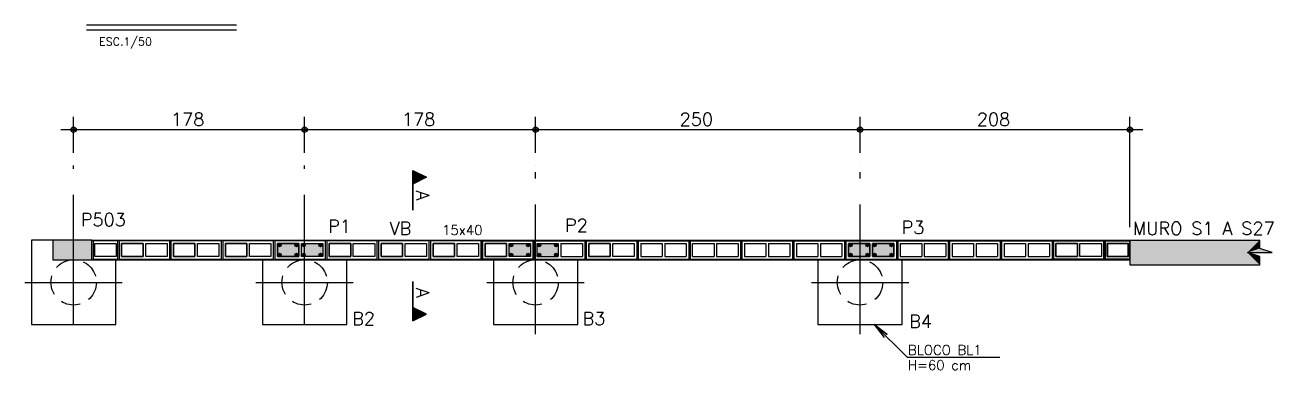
# Model space of a CAD drawing. Extents: x -1.9 to 86, y -1.2 to 61.3.
# Drawn here: x 33.47 to 52.7, y 39.8 to 45.12 of the extents above; entities that cross this region are included whole.
import ezdxf

# ---------------------------------------------------------------- set-up
doc = ezdxf.new("R2010")
doc.units = 0
doc.header["$MEASUREMENT"] = 0
doc.linetypes.add('ESTILO_TQS_0001', pattern=[0.45, 0.3, -0.15])
doc.linetypes.add('ESTILO_TQS_0004', pattern=[3.3, 2, -0.4, 0.05, -0.4, 0.05, -0.4])
for name, color, linetype in [('PENA_01', 1, 'CONTINUOUS'), ('PENA_02', 2, 'CONTINUOUS'), ('PENA_03', 3, 'CONTINUOUS'), ('PENA_04', 4, 'CONTINUOUS'), ('PENA_05', 5, 'CONTINUOUS'), ('PENA_10', 253, 'CONTINUOUS')]:
    doc.layers.add(name, color=color, linetype=linetype)
doc.styles.get("Standard").update_dxf_attribs({"font": 'ROMANS.SHX'})

msp = doc.modelspace()

# ---------------------------------------------------------------- linework, layer by layer
at = {"layer": 'PENA_01', "linetype": 'Continuous'}
for p, q in [((34.415, 45.115), (36.725, 45.115)), ((34.217, 43.146), (34.217, 43.701)), ((37.777, 43.146), (37.777, 43.701)), ((37.777, 43.146), (37.777, 43.701)), ((41.337, 43.146), (41.337, 43.701)), ((41.337, 43.146), (41.337, 43.701)), ((46.337, 43.146), (46.337, 43.701)), ((46.337, 43.146), (46.337, 43.701)), ((50.497, 41.996), (50.497, 43.701)), ((34.017, 43.501), (37.977, 43.501)), ((37.577, 43.501), (41.537, 43.501)), ((41.137, 43.501), (46.537, 43.501)), ((46.137, 43.501), (50.697, 43.501))]:
    msp.add_line(p, q, dxfattribs=at)
at = {"layer": 'PENA_01', "linetype": 'ESTILO_TQS_0004'}
for p, q in [((34.217, 40.496), (34.217, 42.946)), ((37.777, 40.496), (37.777, 42.946)), ((41.337, 40.346), (41.337, 42.946)), ((46.337, 40.346), (46.337, 42.946)), ((33.467, 41.146), (34.967, 41.146)), ((37.027, 41.146), (38.527, 41.146)), ((40.587, 41.146), (42.087, 41.146)), ((45.587, 41.146), (47.087, 41.146))]:
    msp.add_line(p, q, dxfattribs=at)
at = {"layer": 'PENA_01', "linetype": 'ESTILO_TQS_0001'}
for centre in [(34.217, 41.146), (37.777, 41.146), (41.337, 41.146), (46.337, 41.146)]:
    msp.add_circle(centre, 0.35, dxfattribs=at)
at = {"layer": 'PENA_02', "linetype": 'Continuous'}
for centre, radius in [((34.217, 43.501), 0.04), ((34.217, 43.501), 0.02), ((37.777, 43.501), 0.04), ((37.777, 43.501), 0.04), ((37.777, 43.501), 0.02), ((37.777, 43.501), 0.02), ((41.337, 43.501), 0.04), ((41.337, 43.501), 0.04), ((41.337, 43.501), 0.02), ((41.337, 43.501), 0.02), ((46.337, 43.501), 0.04), ((46.337, 43.501), 0.04), ((46.337, 43.501), 0.02), ((46.337, 43.501), 0.02), ((50.497, 43.501), 0.04), ((50.497, 43.501), 0.02)]:
    msp.add_circle(centre, radius, dxfattribs=at)
at = {"layer": 'PENA_03', "linetype": 'Continuous'}
for p, q in [((34.415, 45.04), (36.725, 45.04)), ((34.217, 42.946), (34.217, 42.946)), ((37.777, 42.946), (37.777, 42.946)), ((37.777, 42.946), (37.777, 42.946)), ((41.337, 42.946), (41.337, 42.946)), ((41.337, 42.946), (41.337, 42.946)), ((46.337, 42.946), (46.337, 42.946)), ((46.337, 42.946), (46.337, 42.946)), ((33.897, 41.796), (33.567, 41.796)), ((34.497, 41.796), (52.497, 41.796)), ((41.317, 41.786), (41.317, 41.506)), ((41.317, 41.786), (42.097, 41.786)), ((41.317, 41.786), (41.317, 41.506)), ((41.357, 41.746), (41.357, 41.546)), ((41.357, 41.746), (41.687, 41.746)), ((41.357, 41.746), (41.357, 41.546)), ((41.687, 41.746), (41.687, 41.546)), ((41.727, 41.746), (41.727, 41.546)), ((41.727, 41.746), (42.057, 41.746)), ((42.057, 41.746), (42.057, 41.546)), ((42.097, 41.786), (42.097, 41.506)), ((42.117, 41.786), (42.117, 41.506)), ((42.117, 41.786), (42.897, 41.786)), ((42.897, 41.786), (42.897, 41.506)), ((42.917, 41.786), (42.917, 41.506)), ((42.917, 41.786), (43.697, 41.786)), ((42.957, 41.746), (42.957, 41.546)), ((42.957, 41.746), (43.287, 41.746)), ((43.287, 41.746), (43.287, 41.546)), ((43.327, 41.746), (43.327, 41.546)), ((43.327, 41.746), (43.657, 41.746)), ((43.657, 41.746), (43.657, 41.546)), ((43.697, 41.786), (43.697, 41.506)), ((43.717, 41.786), (43.717, 41.506)), ((43.717, 41.786), (44.497, 41.786)), ((43.757, 41.746), (44.087, 41.746)), ((43.757, 41.546), (43.757, 41.746)), ((44.087, 41.746), (44.087, 41.546)), ((44.127, 41.746), (44.127, 41.546)), ((44.127, 41.746), (44.457, 41.746)), ((44.457, 41.746), (44.457, 41.546)), ((44.497, 41.786), (44.497, 41.506)), ((44.517, 41.786), (44.517, 41.506)), ((44.517, 41.786), (45.297, 41.786)), ((44.557, 41.746), (44.557, 41.546)), ((44.557, 41.746), (44.887, 41.746)), ((44.887, 41.746), (44.887, 41.546)), ((44.927, 41.746), (44.927, 41.546)), ((44.927, 41.746), (45.257, 41.746)), ((45.257, 41.746), (45.257, 41.546)), ((45.297, 41.786), (45.297, 41.506)), ((45.317, 41.786), (45.317, 41.506)), ((45.317, 41.786), (46.097, 41.786)), ((45.317, 41.786), (45.317, 41.506)), ((45.317, 41.786), (46.097, 41.786)), ((45.357, 41.746), (45.357, 41.546)), ((45.357, 41.746), (45.687, 41.746)), ((45.357, 41.746), (45.357, 41.546)), ((45.357, 41.746), (45.687, 41.746)), ((45.687, 41.746), (45.687, 41.546)), ((45.687, 41.746), (45.687, 41.546)), ((45.727, 41.746), (45.727, 41.546)), ((45.727, 41.746), (46.057, 41.746)), ((45.727, 41.746), (45.727, 41.546)), ((45.727, 41.746), (46.057, 41.746)), ((46.057, 41.746), (46.057, 41.546)), ((46.057, 41.746), (46.057, 41.546)), ((46.097, 41.786), (46.097, 41.506)), ((46.097, 41.786), (46.097, 41.506)), ((46.117, 41.786), (46.117, 41.506)), ((46.117, 41.786), (46.897, 41.786)), ((46.157, 41.746), (46.157, 41.546)), ((46.157, 41.746), (46.487, 41.746)), ((46.487, 41.746), (46.487, 41.546)), ((46.527, 41.546), (46.527, 41.746)), ((46.527, 41.746), (46.857, 41.746)), ((46.857, 41.546), (46.857, 41.746)), ((46.897, 41.786), (46.897, 41.506)), ((46.917, 41.786), (46.917, 41.506)), ((46.917, 41.786), (47.697, 41.786)), ((46.957, 41.746), (46.957, 41.546)), ((46.957, 41.746), (47.287, 41.746)), ((46.957, 41.746), (46.957, 41.546)), ((46.957, 41.746), (47.287, 41.746)), ((47.287, 41.746), (47.287, 41.546)), ((47.287, 41.746), (47.287, 41.546)), ((47.327, 41.746), (47.327, 41.546)), ((47.327, 41.746), (47.657, 41.746)), ((47.657, 41.746), (47.657, 41.546)), ((47.697, 41.786), (47.697, 41.506)), ((47.717, 41.786), (47.717, 41.506)), ((47.717, 41.786), (48.497, 41.786)), ((47.757, 41.746), (47.757, 41.546)), ((47.757, 41.746), (48.087, 41.746)), ((48.087, 41.746), (48.087, 41.546)), ((48.127, 41.746), (48.127, 41.546)), ((48.127, 41.746), (48.457, 41.746)), ((48.457, 41.746), (48.457, 41.546)), ((48.497, 41.786), (48.497, 41.506)), ((48.517, 41.786), (48.517, 41.506)), ((48.517, 41.786), (49.297, 41.786)), ((48.557, 41.746), (48.557, 41.546)), ((48.557, 41.746), (48.887, 41.746)), ((48.887, 41.746), (48.887, 41.546)), ((48.927, 41.746), (48.927, 41.546)), ((48.927, 41.746), (49.257, 41.746)), ((49.257, 41.746), (49.257, 41.546)), ((49.297, 41.786), (49.297, 41.506)), ((50.497, 41.796), (50.497, 41.416)), ((50.497, 41.796), (50.497, 41.796)), ((34.497, 41.496), (50.497, 41.496)), ((41.317, 41.506), (42.097, 41.506)), ((41.357, 41.546), (41.687, 41.546)), ((41.727, 41.546), (42.057, 41.546)), ((42.117, 41.506), (42.897, 41.506)), ((42.917, 41.506), (43.697, 41.506)), ((42.957, 41.546), (43.287, 41.546)), ((43.327, 41.546), (43.657, 41.546)), ((43.717, 41.506), (44.497, 41.506)), ((43.757, 41.546), (44.087, 41.546)), ((44.127, 41.546), (44.457, 41.546)), ((44.517, 41.506), (45.297, 41.506)), ((44.557, 41.546), (44.887, 41.546)), ((44.927, 41.546), (45.257, 41.546)), ((45.317, 41.506), (46.097, 41.506)), ((45.317, 41.506), (46.097, 41.506)), ((45.357, 41.546), (45.687, 41.546)), ((45.357, 41.546), (45.687, 41.546)), ((45.727, 41.546), (46.057, 41.546)), ((45.727, 41.546), (46.057, 41.546)), ((46.117, 41.506), (46.897, 41.506)), ((46.157, 41.546), (46.487, 41.546)), ((46.157, 41.546), (46.487, 41.546)), ((46.527, 41.546), (46.857, 41.546)), ((46.527, 41.546), (46.857, 41.546)), ((46.917, 41.506), (47.697, 41.506)), ((46.957, 41.546), (47.287, 41.546)), ((46.957, 41.546), (47.287, 41.546)), ((47.327, 41.546), (47.657, 41.546)), ((47.717, 41.506), (48.497, 41.506)), ((47.757, 41.546), (48.087, 41.546)), ((48.127, 41.546), (48.457, 41.546)), ((48.517, 41.506), (49.297, 41.506)), ((48.557, 41.546), (48.887, 41.546)), ((48.927, 41.546), (49.257, 41.546)), ((50.497, 41.416), (52.497, 41.416))]:
    msp.add_line(p, q, dxfattribs=at)
for points in [[(33.567, 41.796), (33.567, 40.496), (34.867, 40.496), (34.867, 41.496)], [(34.497, 41.496), (34.497, 41.796), (33.897, 41.796), (33.897, 41.496), (34.497, 41.496)], [(34.897, 41.786), (34.517, 41.786), (34.517, 41.506), (34.897, 41.506), (34.897, 41.786)], [(34.542, 41.546), (34.542, 41.746), (34.872, 41.746), (34.872, 41.546), (34.542, 41.546)], [(35.697, 41.786), (34.917, 41.786), (34.917, 41.506), (35.697, 41.506), (35.697, 41.786)], [(35.287, 41.546), (35.287, 41.746), (34.957, 41.746), (34.957, 41.546), (35.287, 41.546)], [(34.957, 41.746), (35.287, 41.746), (35.287, 41.546), (34.957, 41.546), (34.957, 41.746)], [(35.327, 41.546), (35.327, 41.746), (35.657, 41.746), (35.657, 41.546), (35.327, 41.546)], [(35.327, 41.546), (35.327, 41.746), (35.657, 41.746), (35.657, 41.546), (35.327, 41.546)], [(36.497, 41.786), (35.717, 41.786), (35.717, 41.506), (36.497, 41.506), (36.497, 41.786)], [(36.087, 41.546), (36.087, 41.746), (35.757, 41.746), (35.757, 41.546), (36.087, 41.546)], [(35.757, 41.746), (36.087, 41.746), (36.087, 41.546), (35.757, 41.546), (35.757, 41.746)], [(36.127, 41.546), (36.127, 41.746), (36.457, 41.746), (36.457, 41.546), (36.127, 41.546)], [(36.127, 41.546), (36.127, 41.746), (36.457, 41.746), (36.457, 41.546), (36.127, 41.546)], [(37.297, 41.786), (36.517, 41.786), (36.517, 41.506), (37.297, 41.506), (37.297, 41.786)], [(36.887, 41.546), (36.887, 41.746), (36.557, 41.746), (36.557, 41.546), (36.887, 41.546)], [(36.557, 41.746), (36.887, 41.746), (36.887, 41.546), (36.557, 41.546), (36.557, 41.746)], [(36.927, 41.546), (36.927, 41.746), (37.257, 41.746), (37.257, 41.546), (36.927, 41.546)], [(36.927, 41.546), (36.927, 41.746), (37.257, 41.746), (37.257, 41.546), (36.927, 41.546)], [(38.097, 41.786), (37.317, 41.786), (37.317, 41.506), (38.097, 41.506), (38.097, 41.786)], [(37.687, 41.546), (37.687, 41.746), (37.357, 41.746), (37.357, 41.546), (37.687, 41.546)], [(37.357, 41.746), (37.687, 41.746), (37.687, 41.546), (37.357, 41.546), (37.357, 41.746)], [(37.727, 41.546), (37.727, 41.746), (38.057, 41.746), (38.057, 41.546), (37.727, 41.546)], [(37.727, 41.546), (37.727, 41.746), (38.057, 41.746), (38.057, 41.546), (37.727, 41.546)], [(38.897, 41.786), (38.117, 41.786), (38.117, 41.506), (38.897, 41.506), (38.897, 41.786)], [(38.487, 41.546), (38.487, 41.746), (38.157, 41.746), (38.157, 41.546), (38.487, 41.546)], [(38.157, 41.746), (38.487, 41.746), (38.487, 41.546), (38.157, 41.546), (38.157, 41.746)], [(38.527, 41.546), (38.527, 41.746), (38.857, 41.746), (38.857, 41.546), (38.527, 41.546)], [(38.527, 41.546), (38.527, 41.746), (38.857, 41.746), (38.857, 41.546), (38.527, 41.546)], [(39.697, 41.786), (38.917, 41.786), (38.917, 41.506), (39.697, 41.506), (39.697, 41.786)], [(39.287, 41.546), (39.287, 41.746), (38.957, 41.746), (38.957, 41.546), (39.287, 41.546)], [(38.957, 41.746), (39.287, 41.746), (39.287, 41.546), (38.957, 41.546), (38.957, 41.746)], [(39.327, 41.546), (39.327, 41.746), (39.657, 41.746), (39.657, 41.546), (39.327, 41.546)], [(39.327, 41.546), (39.327, 41.746), (39.657, 41.746), (39.657, 41.546), (39.327, 41.546)], [(40.497, 41.786), (39.717, 41.786), (39.717, 41.506), (40.497, 41.506), (40.497, 41.786)], [(40.087, 41.546), (40.087, 41.746), (39.757, 41.746), (39.757, 41.546), (40.087, 41.546)], [(39.757, 41.746), (40.087, 41.746), (40.087, 41.546), (39.757, 41.546), (39.757, 41.746)], [(40.127, 41.546), (40.127, 41.746), (40.457, 41.746), (40.457, 41.546), (40.127, 41.546)], [(40.127, 41.546), (40.127, 41.746), (40.457, 41.746), (40.457, 41.546), (40.127, 41.546)], [(41.297, 41.786), (40.517, 41.786), (40.517, 41.506), (41.297, 41.506), (41.297, 41.786)], [(40.517, 41.786), (41.297, 41.786), (41.297, 41.506), (40.517, 41.506), (40.517, 41.786)], [(40.887, 41.546), (40.887, 41.746), (40.557, 41.746), (40.557, 41.546), (40.887, 41.546)], [(40.557, 41.746), (40.887, 41.746), (40.887, 41.546), (40.557, 41.546), (40.557, 41.746)], [(40.927, 41.546), (40.927, 41.746), (41.257, 41.746), (41.257, 41.546), (40.927, 41.546)], [(40.927, 41.546), (40.927, 41.746), (41.257, 41.746), (41.257, 41.546), (40.927, 41.546)], [(42.487, 41.546), (42.487, 41.746), (42.157, 41.746), (42.157, 41.546), (42.487, 41.546)], [(42.157, 41.746), (42.487, 41.746), (42.487, 41.546), (42.157, 41.546), (42.157, 41.746)], [(42.527, 41.546), (42.527, 41.746), (42.857, 41.746), (42.857, 41.546), (42.527, 41.546)], [(46.487, 41.546), (46.487, 41.746), (46.157, 41.746), (46.157, 41.546), (46.487, 41.546)], [(46.157, 41.746), (46.487, 41.746), (46.487, 41.546), (46.157, 41.546), (46.157, 41.746)], [(46.527, 41.546), (46.527, 41.746), (46.857, 41.746), (46.857, 41.546), (46.527, 41.546)], [(46.857, 41.746), (46.527, 41.746), (46.527, 41.546), (46.857, 41.546), (46.857, 41.746)], [(50.097, 41.786), (49.317, 41.786), (49.317, 41.506), (50.097, 41.506), (50.097, 41.786)], [(49.317, 41.786), (50.097, 41.786), (50.097, 41.506), (49.317, 41.506), (49.317, 41.786)], [(49.687, 41.546), (49.687, 41.746), (49.357, 41.746), (49.357, 41.546), (49.687, 41.546)], [(49.357, 41.746), (49.687, 41.746), (49.687, 41.546), (49.357, 41.546), (49.357, 41.746)], [(49.727, 41.546), (49.727, 41.746), (50.057, 41.746), (50.057, 41.546), (49.727, 41.546)], [(49.727, 41.546), (49.727, 41.746), (50.057, 41.746), (50.057, 41.546), (49.727, 41.546)], [(50.497, 41.786), (50.117, 41.786), (50.117, 41.506), (50.497, 41.506), (50.497, 41.786)], [(50.117, 41.786), (50.497, 41.786), (50.497, 41.506), (50.117, 41.506), (50.117, 41.786)], [(50.472, 41.546), (50.472, 41.746), (50.142, 41.746), (50.142, 41.546), (50.472, 41.546)], [(50.157, 41.746), (50.487, 41.746), (50.487, 41.546), (50.157, 41.546), (50.157, 41.746)], [(52.497, 41.416), (52.497, 41.543), (52.307, 41.606), (52.687, 41.606), (52.497, 41.67), (52.497, 41.796)], [(37.127, 41.496), (37.127, 40.496), (38.427, 40.496), (38.427, 41.496)], [(40.687, 41.496), (40.687, 40.496), (41.987, 40.496), (41.987, 41.496)], [(45.687, 41.496), (45.687, 40.496), (46.987, 40.496), (46.987, 41.496)], [(48.491, 39.99), (47.068, 39.99), (46.555, 40.496), (46.754, 40.345), (46.555, 40.496), (46.709, 40.299)]]:
    msp.add_lwpolyline(points, dxfattribs=at)
for centre in [(37.392, 41.721), (37.652, 41.721), (37.762, 41.721), (38.022, 41.721), (40.962, 41.721), (41.222, 41.721), (41.392, 41.721), (41.652, 41.721), (46.192, 41.721), (46.452, 41.721), (46.562, 41.721), (46.822, 41.721), (37.392, 41.571), (37.652, 41.571), (37.762, 41.571), (38.022, 41.571), (40.962, 41.571), (41.222, 41.571), (41.392, 41.571), (41.652, 41.571), (46.192, 41.571), (46.452, 41.571), (46.562, 41.571), (46.822, 41.571)]:
    msp.add_circle(centre, 0.025, dxfattribs=at)
for points in [[(37.417, 41.721), (37.379, 41.743), (37.368, 41.73)], [(37.417, 41.721), (37.396, 41.746), (37.379, 41.743)], [(37.417, 41.721), (37.411, 41.737), (37.396, 41.746)], [(37.677, 41.721), (37.639, 41.743), (37.628, 41.73)], [(37.677, 41.721), (37.656, 41.746), (37.639, 41.743)], [(37.677, 41.721), (37.671, 41.737), (37.656, 41.746)], [(37.787, 41.721), (37.749, 41.743), (37.738, 41.73)], [(37.787, 41.721), (37.766, 41.746), (37.749, 41.743)], [(37.787, 41.721), (37.781, 41.737), (37.766, 41.746)], [(38.047, 41.721), (38.009, 41.743), (37.998, 41.73)], [(38.047, 41.721), (38.026, 41.746), (38.009, 41.743)], [(38.047, 41.721), (38.041, 41.737), (38.026, 41.746)], [(40.987, 41.721), (40.949, 41.743), (40.938, 41.73)], [(40.987, 41.721), (40.966, 41.746), (40.949, 41.743)], [(40.987, 41.721), (40.981, 41.737), (40.966, 41.746)], [(41.247, 41.721), (41.209, 41.743), (41.198, 41.73)], [(41.247, 41.721), (41.226, 41.746), (41.209, 41.743)], [(41.247, 41.721), (41.241, 41.737), (41.226, 41.746)], [(41.417, 41.721), (41.379, 41.743), (41.368, 41.73)], [(41.417, 41.721), (41.396, 41.746), (41.379, 41.743)], [(41.417, 41.721), (41.411, 41.737), (41.396, 41.746)], [(41.677, 41.721), (41.639, 41.743), (41.628, 41.73)], [(41.677, 41.721), (41.656, 41.746), (41.639, 41.743)], [(41.677, 41.721), (41.671, 41.737), (41.656, 41.746)], [(46.217, 41.721), (46.179, 41.743), (46.168, 41.73)], [(46.217, 41.721), (46.196, 41.746), (46.179, 41.743)], [(46.217, 41.721), (46.211, 41.737), (46.196, 41.746)], [(46.477, 41.721), (46.439, 41.743), (46.428, 41.73)], [(46.477, 41.721), (46.456, 41.746), (46.439, 41.743)], [(46.477, 41.721), (46.471, 41.737), (46.456, 41.746)], [(46.587, 41.721), (46.549, 41.743), (46.538, 41.73)], [(46.587, 41.721), (46.566, 41.746), (46.549, 41.743)], [(46.587, 41.721), (46.581, 41.737), (46.566, 41.746)], [(46.847, 41.721), (46.809, 41.743), (46.798, 41.73)], [(46.847, 41.721), (46.826, 41.746), (46.809, 41.743)], [(46.847, 41.721), (46.841, 41.737), (46.826, 41.746)], [(37.417, 41.721), (37.368, 41.73), (37.368, 41.713)], [(37.417, 41.721), (37.368, 41.713), (37.379, 41.7)], [(37.417, 41.571), (37.379, 41.593), (37.368, 41.58)], [(37.417, 41.571), (37.368, 41.58), (37.368, 41.563)], [(37.417, 41.571), (37.368, 41.563), (37.379, 41.55)], [(37.417, 41.721), (37.379, 41.7), (37.396, 41.697)], [(37.417, 41.571), (37.396, 41.596), (37.379, 41.593)], [(37.417, 41.571), (37.379, 41.55), (37.396, 41.547)], [(37.417, 41.721), (37.396, 41.697), (37.411, 41.705)], [(37.417, 41.571), (37.411, 41.587), (37.396, 41.596)], [(37.417, 41.571), (37.396, 41.547), (37.411, 41.555)], [(37.417, 41.721), (37.411, 41.705), (37.417, 41.721)], [(37.417, 41.571), (37.411, 41.555), (37.417, 41.571)], [(37.677, 41.721), (37.628, 41.73), (37.628, 41.713)], [(37.677, 41.721), (37.628, 41.713), (37.639, 41.7)], [(37.677, 41.571), (37.639, 41.593), (37.628, 41.58)], [(37.677, 41.571), (37.628, 41.58), (37.628, 41.563)], [(37.677, 41.571), (37.628, 41.563), (37.639, 41.55)], [(37.677, 41.721), (37.639, 41.7), (37.656, 41.697)], [(37.677, 41.571), (37.656, 41.596), (37.639, 41.593)], [(37.677, 41.571), (37.639, 41.55), (37.656, 41.547)], [(37.677, 41.721), (37.656, 41.697), (37.671, 41.705)], [(37.677, 41.571), (37.671, 41.587), (37.656, 41.596)], [(37.677, 41.571), (37.656, 41.547), (37.671, 41.555)], [(37.677, 41.721), (37.671, 41.705), (37.677, 41.721)], [(37.677, 41.571), (37.671, 41.555), (37.677, 41.571)], [(37.787, 41.721), (37.738, 41.73), (37.738, 41.713)], [(37.787, 41.721), (37.738, 41.713), (37.749, 41.7)], [(37.787, 41.571), (37.749, 41.593), (37.738, 41.58)], [(37.787, 41.571), (37.738, 41.58), (37.738, 41.563)], [(37.787, 41.571), (37.738, 41.563), (37.749, 41.55)], [(37.787, 41.721), (37.749, 41.7), (37.766, 41.697)], [(37.787, 41.571), (37.766, 41.596), (37.749, 41.593)], [(37.787, 41.571), (37.749, 41.55), (37.766, 41.547)], [(37.787, 41.721), (37.766, 41.697), (37.781, 41.705)], [(37.787, 41.571), (37.781, 41.587), (37.766, 41.596)], [(37.787, 41.571), (37.766, 41.547), (37.781, 41.555)], [(37.787, 41.721), (37.781, 41.705), (37.787, 41.721)], [(37.787, 41.571), (37.781, 41.555), (37.787, 41.571)], [(38.047, 41.721), (37.998, 41.73), (37.998, 41.713)], [(38.047, 41.721), (37.998, 41.713), (38.009, 41.7)], [(38.047, 41.571), (38.009, 41.593), (37.998, 41.58)], [(38.047, 41.571), (37.998, 41.58), (37.998, 41.563)], [(38.047, 41.571), (37.998, 41.563), (38.009, 41.55)], [(38.047, 41.721), (38.009, 41.7), (38.026, 41.697)], [(38.047, 41.571), (38.026, 41.596), (38.009, 41.593)], [(38.047, 41.571), (38.009, 41.55), (38.026, 41.547)], [(38.047, 41.721), (38.026, 41.697), (38.041, 41.705)], [(38.047, 41.571), (38.041, 41.587), (38.026, 41.596)], [(38.047, 41.571), (38.026, 41.547), (38.041, 41.555)], [(38.047, 41.721), (38.041, 41.705), (38.047, 41.721)], [(38.047, 41.571), (38.041, 41.555), (38.047, 41.571)], [(40.987, 41.721), (40.938, 41.73), (40.938, 41.713)], [(40.987, 41.721), (40.938, 41.713), (40.949, 41.7)], [(40.987, 41.571), (40.949, 41.593), (40.938, 41.58)], [(40.987, 41.571), (40.938, 41.58), (40.938, 41.563)], [(40.987, 41.571), (40.938, 41.563), (40.949, 41.55)], [(40.987, 41.721), (40.949, 41.7), (40.966, 41.697)], [(40.987, 41.571), (40.966, 41.596), (40.949, 41.593)], [(40.987, 41.571), (40.949, 41.55), (40.966, 41.547)], [(40.987, 41.721), (40.966, 41.697), (40.981, 41.705)], [(40.987, 41.571), (40.981, 41.587), (40.966, 41.596)], [(40.987, 41.571), (40.966, 41.547), (40.981, 41.555)], [(40.987, 41.721), (40.981, 41.705), (40.987, 41.721)], [(40.987, 41.571), (40.981, 41.555), (40.987, 41.571)], [(41.247, 41.721), (41.198, 41.73), (41.198, 41.713)], [(41.247, 41.721), (41.198, 41.713), (41.209, 41.7)], [(41.247, 41.571), (41.209, 41.593), (41.198, 41.58)], [(41.247, 41.571), (41.198, 41.58), (41.198, 41.563)], [(41.247, 41.571), (41.198, 41.563), (41.209, 41.55)], [(41.247, 41.721), (41.209, 41.7), (41.226, 41.697)], [(41.247, 41.571), (41.226, 41.596), (41.209, 41.593)], [(41.247, 41.571), (41.209, 41.55), (41.226, 41.547)], [(41.247, 41.721), (41.226, 41.697), (41.241, 41.705)], [(41.247, 41.571), (41.241, 41.587), (41.226, 41.596)], [(41.247, 41.571), (41.226, 41.547), (41.241, 41.555)], [(41.247, 41.721), (41.241, 41.705), (41.247, 41.721)], [(41.247, 41.571), (41.241, 41.555), (41.247, 41.571)], [(41.417, 41.721), (41.368, 41.73), (41.368, 41.713)], [(41.417, 41.721), (41.368, 41.713), (41.379, 41.7)], [(41.417, 41.571), (41.379, 41.593), (41.368, 41.58)], [(41.417, 41.571), (41.368, 41.58), (41.368, 41.563)], [(41.417, 41.571), (41.368, 41.563), (41.379, 41.55)], [(41.417, 41.721), (41.379, 41.7), (41.396, 41.697)], [(41.417, 41.571), (41.396, 41.596), (41.379, 41.593)], [(41.417, 41.571), (41.379, 41.55), (41.396, 41.547)], [(41.417, 41.721), (41.396, 41.697), (41.411, 41.705)], [(41.417, 41.571), (41.411, 41.587), (41.396, 41.596)], [(41.417, 41.571), (41.396, 41.547), (41.411, 41.555)], [(41.417, 41.721), (41.411, 41.705), (41.417, 41.721)], [(41.417, 41.571), (41.411, 41.555), (41.417, 41.571)], [(41.677, 41.721), (41.628, 41.73), (41.628, 41.713)], [(41.677, 41.721), (41.628, 41.713), (41.639, 41.7)], [(41.677, 41.571), (41.639, 41.593), (41.628, 41.58)], [(41.677, 41.571), (41.628, 41.58), (41.628, 41.563)], [(41.677, 41.571), (41.628, 41.563), (41.639, 41.55)], [(41.677, 41.721), (41.639, 41.7), (41.656, 41.697)], [(41.677, 41.571), (41.656, 41.596), (41.639, 41.593)], [(41.677, 41.571), (41.639, 41.55), (41.656, 41.547)], [(41.677, 41.721), (41.656, 41.697), (41.671, 41.705)], [(41.677, 41.571), (41.671, 41.587), (41.656, 41.596)], [(41.677, 41.571), (41.656, 41.547), (41.671, 41.555)], [(41.677, 41.721), (41.671, 41.705), (41.677, 41.721)], [(41.677, 41.571), (41.671, 41.555), (41.677, 41.571)], [(46.217, 41.721), (46.168, 41.73), (46.168, 41.713)], [(46.217, 41.721), (46.168, 41.713), (46.179, 41.7)], [(46.217, 41.571), (46.179, 41.593), (46.168, 41.58)], [(46.217, 41.571), (46.168, 41.58), (46.168, 41.563)], [(46.217, 41.571), (46.168, 41.563), (46.179, 41.55)], [(46.217, 41.721), (46.179, 41.7), (46.196, 41.697)], [(46.217, 41.571), (46.196, 41.596), (46.179, 41.593)], [(46.217, 41.571), (46.179, 41.55), (46.196, 41.547)], [(46.217, 41.721), (46.196, 41.697), (46.211, 41.705)], [(46.217, 41.571), (46.211, 41.587), (46.196, 41.596)], [(46.217, 41.571), (46.196, 41.547), (46.211, 41.555)], [(46.217, 41.721), (46.211, 41.705), (46.217, 41.721)], [(46.217, 41.571), (46.211, 41.555), (46.217, 41.571)], [(46.477, 41.721), (46.428, 41.73), (46.428, 41.713)], [(46.477, 41.721), (46.428, 41.713), (46.439, 41.7)], [(46.477, 41.571), (46.439, 41.593), (46.428, 41.58)], [(46.477, 41.571), (46.428, 41.58), (46.428, 41.563)], [(46.477, 41.571), (46.428, 41.563), (46.439, 41.55)], [(46.477, 41.721), (46.439, 41.7), (46.456, 41.697)], [(46.477, 41.571), (46.456, 41.596), (46.439, 41.593)], [(46.477, 41.571), (46.439, 41.55), (46.456, 41.547)], [(46.477, 41.721), (46.456, 41.697), (46.471, 41.705)], [(46.477, 41.571), (46.471, 41.587), (46.456, 41.596)], [(46.477, 41.571), (46.456, 41.547), (46.471, 41.555)], [(46.477, 41.721), (46.471, 41.705), (46.477, 41.721)], [(46.477, 41.571), (46.471, 41.555), (46.477, 41.571)], [(46.587, 41.721), (46.538, 41.73), (46.538, 41.713)], [(46.587, 41.721), (46.538, 41.713), (46.549, 41.7)], [(46.587, 41.571), (46.549, 41.593), (46.538, 41.58)], [(46.587, 41.571), (46.538, 41.58), (46.538, 41.563)], [(46.587, 41.571), (46.538, 41.563), (46.549, 41.55)], [(46.587, 41.721), (46.549, 41.7), (46.566, 41.697)], [(46.587, 41.571), (46.566, 41.596), (46.549, 41.593)], [(46.587, 41.571), (46.549, 41.55), (46.566, 41.547)], [(46.587, 41.721), (46.566, 41.697), (46.581, 41.705)], [(46.587, 41.571), (46.581, 41.587), (46.566, 41.596)], [(46.587, 41.571), (46.566, 41.547), (46.581, 41.555)], [(46.587, 41.721), (46.581, 41.705), (46.587, 41.721)], [(46.587, 41.571), (46.581, 41.555), (46.587, 41.571)], [(46.847, 41.721), (46.798, 41.73), (46.798, 41.713)], [(46.847, 41.721), (46.798, 41.713), (46.809, 41.7)], [(46.847, 41.571), (46.809, 41.593), (46.798, 41.58)], [(46.847, 41.571), (46.798, 41.58), (46.798, 41.563)], [(46.847, 41.571), (46.798, 41.563), (46.809, 41.55)], [(46.847, 41.721), (46.809, 41.7), (46.826, 41.697)], [(46.847, 41.571), (46.826, 41.596), (46.809, 41.593)], [(46.847, 41.571), (46.809, 41.55), (46.826, 41.547)], [(46.847, 41.721), (46.826, 41.697), (46.841, 41.705)], [(46.847, 41.571), (46.841, 41.587), (46.826, 41.596)], [(46.847, 41.571), (46.826, 41.547), (46.841, 41.555)], [(46.847, 41.721), (46.841, 41.705), (46.847, 41.721)], [(46.847, 41.571), (46.841, 41.555), (46.847, 41.571)]]:
    msp.add_solid(points, dxfattribs=at)
at = {"layer": 'PENA_04', "linetype": 'Continuous'}
for p, q in [((39.446, 42.261), (39.446, 42.869)), ((39.446, 42.869), (39.654, 42.766)), ((39.447, 42.868), (39.447, 42.261)), ((39.447, 42.868), (39.652, 42.766)), ((39.652, 42.766), (39.447, 42.663)), ((39.654, 42.766), (39.447, 42.662)), ((39.462, 42.861), (39.462, 42.67)), ((39.478, 42.853), (39.478, 42.678)), ((39.494, 42.845), (39.494, 42.686)), ((39.51, 42.838), (39.51, 42.694)), ((39.526, 42.83), (39.526, 42.702)), ((39.542, 42.822), (39.542, 42.71)), ((39.558, 42.814), (39.558, 42.718)), ((39.574, 42.806), (39.574, 42.726)), ((39.59, 42.798), (39.59, 42.734)), ((39.606, 42.79), (39.606, 42.742)), ((39.622, 42.782), (39.622, 42.75)), ((39.638, 42.774), (39.638, 42.756)), ((39.446, 41.16), (39.446, 40.552)), ((39.447, 40.553), (39.447, 41.16)), ((39.446, 40.552), (39.654, 40.655)), ((39.654, 40.655), (39.447, 40.759)), ((39.652, 40.655), (39.447, 40.758)), ((39.447, 40.553), (39.652, 40.655)), ((39.462, 40.56), (39.462, 40.751)), ((39.478, 40.568), (39.478, 40.743)), ((39.494, 40.576), (39.494, 40.735)), ((39.51, 40.584), (39.51, 40.727)), ((39.526, 40.592), (39.526, 40.719)), ((39.542, 40.6), (39.542, 40.711)), ((39.558, 40.608), (39.558, 40.703)), ((39.574, 40.616), (39.574, 40.695)), ((39.59, 40.624), (39.59, 40.687)), ((39.606, 40.632), (39.606, 40.679)), ((39.622, 40.64), (39.622, 40.671)), ((39.638, 40.647), (39.638, 40.665))]:
    msp.add_line(p, q, dxfattribs=at)
at = {"layer": 'PENA_10', "linetype": 'Continuous'}
for points in [[(33.897, 41.796), (34.497, 41.796), (34.497, 41.496)], [(33.897, 41.796), (34.497, 41.496), (33.897, 41.496)], [(33.897, 41.796), (33.897, 41.496), (33.897, 41.796)], [(37.687, 41.746), (37.687, 41.546), (37.357, 41.546)], [(37.687, 41.746), (37.357, 41.546), (37.357, 41.746)], [(37.687, 41.746), (37.357, 41.746), (37.687, 41.746)], [(38.057, 41.746), (38.057, 41.546), (37.727, 41.546)], [(38.057, 41.746), (37.727, 41.546), (37.727, 41.746)], [(38.057, 41.746), (37.727, 41.746), (38.057, 41.746)], [(40.927, 41.746), (41.257, 41.746), (41.257, 41.546)], [(40.927, 41.746), (41.257, 41.546), (40.927, 41.546)], [(40.927, 41.746), (40.927, 41.546), (40.927, 41.746)], [(41.357, 41.746), (41.687, 41.746), (41.687, 41.546)], [(41.357, 41.746), (41.687, 41.546), (41.357, 41.546)], [(41.357, 41.746), (41.357, 41.546), (41.357, 41.746)], [(46.487, 41.746), (46.487, 41.546), (46.157, 41.546)], [(46.487, 41.746), (46.157, 41.546), (46.157, 41.746)], [(46.487, 41.746), (46.157, 41.746), (46.487, 41.746)], [(46.527, 41.746), (46.527, 41.546), (46.857, 41.546)], [(46.527, 41.746), (46.857, 41.546), (46.857, 41.746)], [(46.527, 41.746), (46.857, 41.746), (46.527, 41.746)], [(52.307, 41.606), (50.497, 41.416), (52.497, 41.796)], [(52.497, 41.796), (50.497, 41.416), (50.497, 41.796)], [(52.307, 41.606), (52.497, 41.796), (52.497, 41.67)], [(52.307, 41.606), (52.497, 41.416), (50.497, 41.416)], [(52.307, 41.606), (52.497, 41.67), (52.687, 41.606)], [(52.307, 41.606), (52.497, 41.543), (52.497, 41.416)]]:
    msp.add_solid(points, dxfattribs=at)

# ---------------------------------------------------------------- texts
at = {"layer": 'PENA_01', "linetype": 'Continuous'}
msp.add_text('15x40', height=0.15, dxfattribs=at).set_placement((39.896, 41.878))
at = {"layer": 'PENA_03', "linetype": 'Continuous'}
for s, height, p in [('ESC.1/50', 0.125, (34.609, 44.796)), ('178', 0.2, (35.717, 43.561)), ('178', 0.2, (39.277, 43.561)), ('250', 0.2, (43.557, 43.561)), ('208', 0.2, (48.137, 43.561)), ('BLOCO BL1', 0.15, (47.075, 40.029)), ('H=60 cm', 0.15, (47.075, 39.795))]:
    msp.add_text(s, height=height, dxfattribs=at).set_placement(p)
at = {"layer": 'PENA_04', "linetype": 'Continuous'}
for p in [(39.496, 42.561), (39.496, 41.06)]:
    msp.add_text('A', height=0.2, rotation=270, dxfattribs=at).set_placement(p)
at = {"layer": 'PENA_05', "linetype": 'Continuous'}
for s, p in [('P503', (34.327, 42.013)), ('P1', (38.139, 41.912)), ('VB', (39.086, 41.878)), ('P2', (41.791, 41.926)), ('P3', (46.977, 41.893)), ('MURO S1 A S27', (50.542, 41.879)), ('B2', (38.51, 40.487)), ('B3', (42.059, 40.489)), ('B4', (47.094, 40.445))]:
    msp.add_text(s, height=0.2, dxfattribs=at).set_placement(p)

doc.saveas('drawing.dxf')
